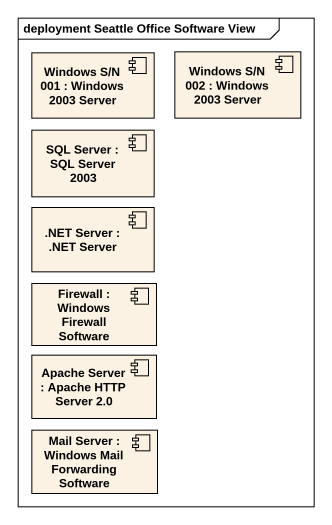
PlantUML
@startuml
mainframe deployment Seattle Office Software View
component "Windows S/N 001 : Windows 2003 Server" as Windows_S_N_001
component "Windows S/N 002 : Windows 2003 Server" as Windows_S_N_002
component "SQL Server : SQL Server 2003" as SQL_Server
component ".NET Server : .NET Server" as NET_Server
component "Firewall : Windows Firewall Software" as Firewall
component "Apache Server : Apache HTTP Server 2.0" as Apache_Server
component "Mail Server : Windows Mail Forwarding Software" as Mail_Server
@enduml
